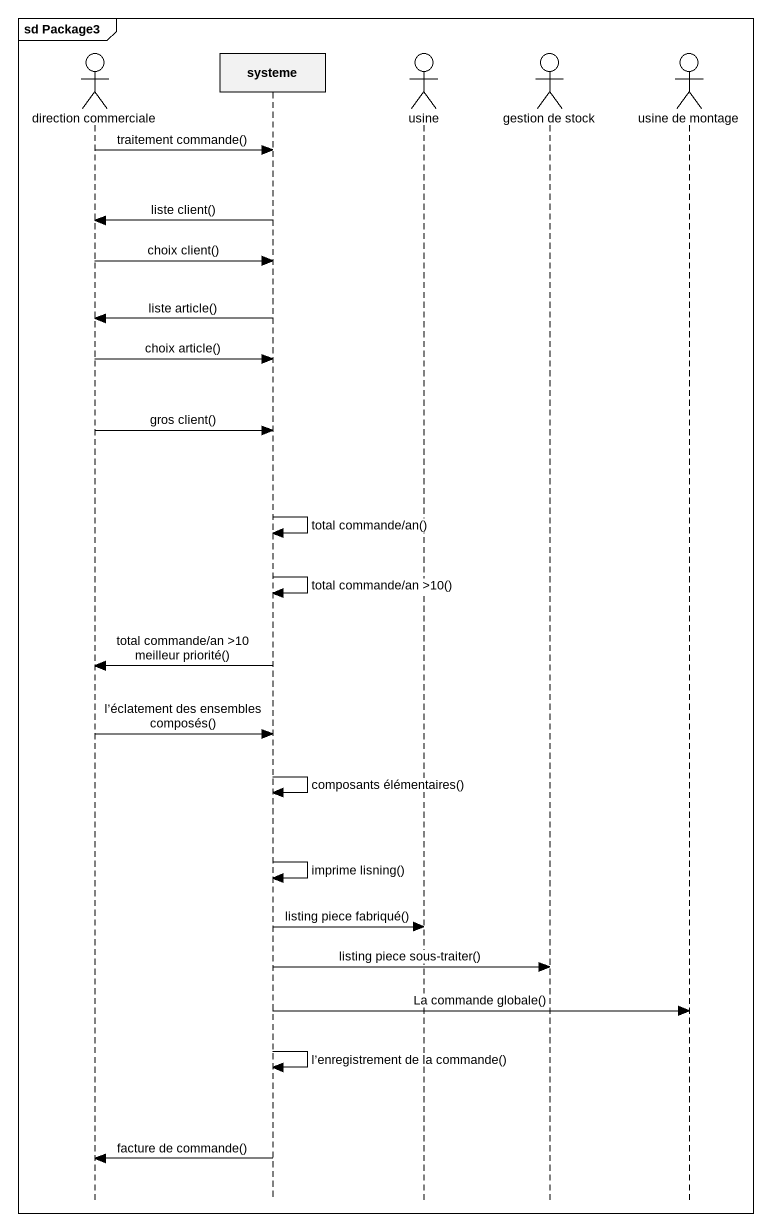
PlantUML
@startuml
mainframe sd Package3
hide footbox
actor "direction commerciale" as direction_commerciale
participant systeme
actor usine
actor "gestion de stock" as gestion_de_stock
actor "usine de montage" as usine_de_montage

direction_commerciale -> systeme : traitement commande()
systeme -> direction_commerciale : liste client()
direction_commerciale -> systeme : choix client()
systeme -> direction_commerciale : liste article()
direction_commerciale -> systeme : choix article()
direction_commerciale -> systeme : gros client()
systeme -> systeme : total commande/an()
systeme -> systeme : total commande/an >10()
systeme -> direction_commerciale : total commande/an >10 meilleur priorité()
direction_commerciale -> systeme : l’éclatement des ensembles composés()
systeme -> systeme : composants élémentaires()
systeme -> systeme : imprime lisning()
systeme -> usine : listing piece fabriqué()
systeme -> gestion_de_stock : listing piece sous-traiter()
systeme -> usine_de_montage : La commande globale()
systeme -> systeme : l’enregistrement de la commande()
systeme -> direction_commerciale : facture de commande()
@enduml
